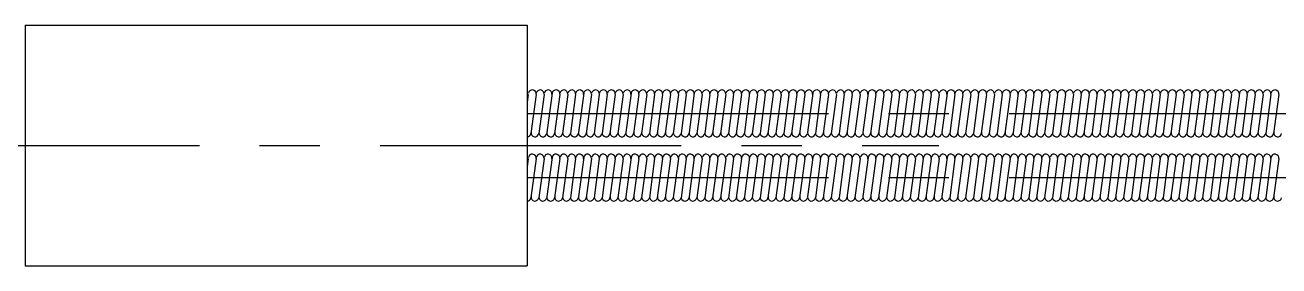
# Model space of a CAD drawing. Extents: x 54 to 349, y 204 to 268.
# Drawn here: x 156.2 to 218.7, y 252.5 to 264.5 of the extents above; entities that cross this region are included whole.
import ezdxf

# ---------------------------------------------------------------- set-up
doc = ezdxf.new("R2010")
doc.units = 0
doc.header["$LTSCALE"] = 12
doc.linetypes.add('CENTER', pattern=[2, 1.25, -0.25, 0.25, -0.25])
doc.layers.get('0').update_dxf_attribs({"linetype": 'CONTINUOUS'})
doc.layers.add('CENTER', color=1, linetype='CENTER')

msp = doc.modelspace()

# ---------------------------------------------------------------- linework, layer by layer
at = {"color": 7, "linetype": 'CONTINUOUS'}
for p, q in [((156.223, 264.542), (156.223, 252.542)), ((156.223, 264.542), (181.223, 264.542)), ((181.223, 264.542), (181.223, 252.542)), ((181.278, 261.091), (181.223, 260.677)), ((181.672, 261.091), (181.412, 259.141)), ((182.065, 261.091), (181.805, 259.141)), ((182.465, 261.143), (182.205, 259.193)), ((182.852, 261.091), (182.592, 259.141)), ((183.245, 261.091), (182.985, 259.141)), ((183.639, 261.091), (183.379, 259.141)), ((184.039, 261.143), (183.779, 259.193)), ((184.426, 261.091), (184.166, 259.141)), ((184.819, 261.091), (184.559, 259.141)), ((185.213, 261.091), (184.953, 259.141)), ((185.606, 261.091), (185.346, 259.141)), ((186, 261.091), (185.74, 259.141)), ((186.4, 261.143), (186.14, 259.193)), ((186.786, 261.091), (186.526, 259.141)), ((187.18, 261.091), (186.92, 259.141)), ((187.573, 261.091), (187.313, 259.141)), ((187.967, 261.091), (187.707, 259.141)), ((188.36, 261.091), (188.1, 259.141)), ((188.754, 261.091), (188.494, 259.141)), ((189.147, 261.091), (188.887, 259.141)), ((189.548, 261.143), (189.288, 259.193)), ((189.934, 261.091), (189.674, 259.141)), ((190.328, 261.091), (190.068, 259.141)), ((190.721, 261.091), (190.461, 259.141)), ((191.114, 261.091), (190.854, 259.141)), ((191.508, 261.091), (191.248, 259.141)), ((191.901, 261.091), (191.641, 259.141)), ((192.302, 261.143), (192.042, 259.193)), ((192.688, 261.091), (192.428, 259.141)), ((193.082, 261.091), (192.822, 259.141)), ((193.475, 261.091), (193.215, 259.141)), ((193.869, 261.091), (193.609, 259.141)), ((194.262, 261.091), (194.002, 259.141)), ((194.656, 261.091), (194.396, 259.141)), ((195.049, 261.091), (194.789, 259.141)), ((195.449, 261.143), (195.189, 259.193)), ((195.836, 261.091), (195.576, 259.141)), ((196.229, 261.091), (195.969, 259.141)), ((196.623, 261.091), (196.363, 259.141)), ((197.016, 261.091), (196.756, 259.141)), ((197.41, 261.091), (197.15, 259.141)), ((197.803, 261.091), (197.543, 259.141)), ((198.203, 261.143), (197.943, 259.193)), ((198.59, 261.091), (198.33, 259.141)), ((198.983, 261.091), (198.723, 259.141)), ((199.377, 261.091), (199.117, 259.141)), ((199.77, 261.091), (199.51, 259.141)), ((200.164, 261.091), (199.904, 259.141)), ((200.557, 261.091), (200.297, 259.141)), ((200.951, 261.091), (200.691, 259.141)), ((201.344, 261.091), (201.084, 259.141)), ((201.738, 261.091), (201.478, 259.141)), ((202.138, 261.143), (201.878, 259.193)), ((202.525, 261.091), (202.265, 259.141)), ((202.918, 261.091), (202.658, 259.141)), ((203.311, 261.091), (203.051, 259.141)), ((203.705, 261.091), (203.445, 259.141)), ((204.098, 261.091), (203.838, 259.141)), ((204.492, 261.091), (204.232, 259.141)), ((204.885, 261.091), (204.625, 259.141)), ((205.279, 261.091), (205.019, 259.141)), ((205.679, 261.143), (205.419, 259.193)), ((206.066, 261.091), (205.806, 259.141)), ((206.459, 261.091), (206.199, 259.141)), ((206.853, 261.091), (206.593, 259.141)), ((207.246, 261.091), (206.986, 259.141)), ((207.639, 261.091), (207.379, 259.141)), ((208.033, 261.091), (207.773, 259.141)), ((208.426, 261.091), (208.166, 259.141)), ((208.82, 261.091), (208.56, 259.141)), ((209.213, 261.091), (208.953, 259.141)), ((209.614, 261.143), (209.354, 259.193)), ((210, 261.091), (209.74, 259.141)), ((210.394, 261.091), (210.134, 259.141)), ((210.787, 261.091), (210.527, 259.141)), ((211.18, 261.091), (210.92, 259.141)), ((211.574, 261.091), (211.314, 259.141)), ((211.967, 261.091), (211.707, 259.141)), ((212.361, 261.091), (212.101, 259.141)), ((212.754, 261.091), (212.494, 259.141)), ((213.148, 261.091), (212.888, 259.141)), ((213.541, 261.091), (213.281, 259.141)), ((213.935, 261.091), (213.675, 259.141)), ((214.328, 261.091), (214.068, 259.141)), ((214.722, 261.091), (214.462, 259.141)), ((215.115, 261.091), (214.855, 259.141)), ((215.508, 261.091), (215.248, 259.141)), ((215.902, 261.091), (215.642, 259.141)), ((216.295, 261.091), (216.035, 259.141)), ((216.696, 261.143), (216.436, 259.193)), ((217.082, 261.091), (216.822, 259.141)), ((217.476, 261.091), (217.216, 259.141)), ((217.869, 261.091), (217.609, 259.141)), ((218.263, 261.091), (218.003, 259.141)), ((218.656, 261.091), (218.396, 259.141)), ((181.278, 257.891), (181.223, 257.477)), ((181.672, 257.891), (181.412, 255.941)), ((182.065, 257.891), (181.805, 255.941)), ((182.465, 257.943), (182.205, 255.993)), ((182.852, 257.891), (182.592, 255.941)), ((183.245, 257.891), (182.985, 255.941)), ((183.639, 257.891), (183.379, 255.941)), ((184.039, 257.943), (183.779, 255.993)), ((184.426, 257.891), (184.166, 255.941)), ((184.819, 257.891), (184.559, 255.941)), ((185.213, 257.891), (184.953, 255.941)), ((185.606, 257.891), (185.346, 255.941)), ((186, 257.891), (185.74, 255.941)), ((186.4, 257.943), (186.14, 255.993)), ((186.786, 257.891), (186.526, 255.941)), ((187.18, 257.891), (186.92, 255.941)), ((187.573, 257.891), (187.313, 255.941)), ((187.967, 257.891), (187.707, 255.941)), ((188.36, 257.891), (188.1, 255.941)), ((188.754, 257.891), (188.494, 255.941)), ((189.147, 257.891), (188.887, 255.941)), ((189.548, 257.943), (189.288, 255.993)), ((189.934, 257.891), (189.674, 255.941)), ((190.328, 257.891), (190.068, 255.941)), ((190.721, 257.891), (190.461, 255.941)), ((191.114, 257.891), (190.854, 255.941)), ((191.508, 257.891), (191.248, 255.941)), ((191.901, 257.891), (191.641, 255.941)), ((192.302, 257.943), (192.042, 255.993)), ((192.688, 257.891), (192.428, 255.941)), ((193.082, 257.891), (192.822, 255.941)), ((193.475, 257.891), (193.215, 255.941)), ((193.869, 257.891), (193.609, 255.941)), ((194.262, 257.891), (194.002, 255.941)), ((194.656, 257.891), (194.396, 255.941)), ((195.049, 257.891), (194.789, 255.941)), ((195.449, 257.943), (195.189, 255.993)), ((195.836, 257.891), (195.576, 255.941)), ((196.229, 257.891), (195.969, 255.941)), ((196.623, 257.891), (196.363, 255.941)), ((197.016, 257.891), (196.756, 255.941)), ((197.41, 257.891), (197.15, 255.941)), ((197.803, 257.891), (197.543, 255.941)), ((198.203, 257.943), (197.943, 255.993)), ((198.59, 257.891), (198.33, 255.941)), ((198.983, 257.891), (198.723, 255.941)), ((199.377, 257.891), (199.117, 255.941)), ((199.77, 257.891), (199.51, 255.941)), ((200.164, 257.891), (199.904, 255.941)), ((200.557, 257.891), (200.297, 255.941)), ((200.951, 257.891), (200.691, 255.941)), ((201.344, 257.891), (201.084, 255.941)), ((201.738, 257.891), (201.478, 255.941)), ((202.138, 257.943), (201.878, 255.993)), ((202.525, 257.891), (202.265, 255.941)), ((202.918, 257.891), (202.658, 255.941)), ((203.311, 257.891), (203.051, 255.941)), ((203.705, 257.891), (203.445, 255.941)), ((204.098, 257.891), (203.838, 255.941)), ((204.492, 257.891), (204.232, 255.941)), ((204.885, 257.891), (204.625, 255.941)), ((205.279, 257.891), (205.019, 255.941)), ((205.679, 257.943), (205.419, 255.993)), ((206.066, 257.891), (205.806, 255.941)), ((206.459, 257.891), (206.199, 255.941)), ((206.853, 257.891), (206.593, 255.941)), ((207.246, 257.891), (206.986, 255.941)), ((207.639, 257.891), (207.379, 255.941)), ((208.033, 257.891), (207.773, 255.941)), ((208.426, 257.891), (208.166, 255.941)), ((208.82, 257.891), (208.56, 255.941)), ((209.213, 257.891), (208.953, 255.941)), ((209.614, 257.943), (209.354, 255.993)), ((210, 257.891), (209.74, 255.941)), ((210.394, 257.891), (210.134, 255.941)), ((210.787, 257.891), (210.527, 255.941)), ((211.18, 257.891), (210.92, 255.941)), ((211.574, 257.891), (211.314, 255.941)), ((211.967, 257.891), (211.707, 255.941)), ((212.361, 257.891), (212.101, 255.941)), ((212.754, 257.891), (212.494, 255.941)), ((213.148, 257.891), (212.888, 255.941)), ((213.541, 257.891), (213.281, 255.941)), ((213.935, 257.891), (213.675, 255.941)), ((214.328, 257.891), (214.068, 255.941)), ((214.722, 257.891), (214.462, 255.941)), ((215.115, 257.891), (214.855, 255.941)), ((215.508, 257.891), (215.248, 255.941)), ((215.902, 257.891), (215.642, 255.941)), ((216.295, 257.891), (216.035, 255.941)), ((216.696, 257.943), (216.436, 255.993)), ((217.082, 257.891), (216.822, 255.941)), ((217.476, 257.891), (217.216, 255.941)), ((217.869, 257.891), (217.609, 255.941)), ((218.263, 257.891), (218.003, 255.941)), ((218.656, 257.891), (218.396, 255.941)), ((156.223, 252.542), (181.223, 252.542))]:
    msp.add_line(p, q, dxfattribs=at)
for centre, start, end in [((181.478, 261.117), 352.40536, 172.40536), ((181.872, 261.117), 352.40536, 172.40536), ((182.265, 261.117), 352.40536, 172.40536), ((182.659, 261.117), 352.40536, 172.40536), ((183.052, 261.117), 352.40536, 172.40536), ((183.446, 261.117), 352.40536, 172.40536), ((183.839, 261.117), 352.40536, 172.40536), ((184.232, 261.117), 352.40536, 172.40536), ((184.626, 261.117), 352.40536, 172.40536), ((185.019, 261.117), 352.40536, 172.40536), ((185.413, 261.117), 352.40536, 172.40536), ((185.806, 261.117), 352.40536, 172.40536), ((186.2, 261.117), 352.40536, 172.40536), ((186.593, 261.117), 352.40536, 172.40536), ((186.987, 261.117), 352.40536, 172.40536), ((187.38, 261.117), 352.40536, 172.40536), ((187.774, 261.117), 352.40536, 172.40536), ((188.167, 261.117), 352.40536, 172.40536), ((188.56, 261.117), 352.40536, 172.40536), ((188.954, 261.117), 352.40536, 172.40536), ((189.347, 261.117), 352.40536, 172.40536), ((189.741, 261.117), 352.40536, 172.40536), ((190.134, 261.117), 352.40536, 172.40536), ((190.528, 261.117), 352.40536, 172.40536), ((190.921, 261.117), 352.40536, 172.40536), ((191.315, 261.117), 352.40536, 172.40536), ((191.708, 261.117), 352.40536, 172.40536), ((192.102, 261.117), 352.40536, 172.40536), ((192.495, 261.117), 352.40536, 172.40536), ((192.888, 261.117), 352.40536, 172.40536), ((193.282, 261.117), 352.40536, 172.40536), ((193.675, 261.117), 352.40536, 172.40536), ((194.069, 261.117), 352.40536, 172.40536), ((194.462, 261.117), 352.40536, 172.40536), ((194.856, 261.117), 352.40536, 172.40536), ((195.249, 261.117), 352.40536, 172.40536), ((195.643, 261.117), 352.40536, 172.40536), ((196.036, 261.117), 352.40536, 172.40536), ((196.429, 261.117), 352.40536, 172.40536), ((196.823, 261.117), 352.40536, 172.40536), ((197.216, 261.117), 352.40536, 172.40536), ((197.61, 261.117), 352.40536, 172.40536), ((198.003, 261.117), 352.40536, 172.40536), ((198.397, 261.117), 352.40536, 172.40536), ((198.79, 261.117), 352.40536, 172.40536), ((199.184, 261.117), 352.40536, 172.40536), ((199.577, 261.117), 352.40536, 172.40536), ((199.971, 261.117), 352.40536, 172.40536), ((200.364, 261.117), 352.40536, 172.40536), ((200.757, 261.117), 352.40536, 172.40536), ((201.151, 261.117), 352.40536, 172.40536), ((201.544, 261.117), 352.40536, 172.40536), ((201.938, 261.117), 352.40536, 172.40536), ((202.331, 261.117), 352.40536, 172.40536), ((202.725, 261.117), 352.40536, 172.40536), ((203.118, 261.117), 352.40536, 172.40536), ((203.512, 261.117), 352.40536, 172.40536), ((203.905, 261.117), 352.40536, 172.40536), ((204.299, 261.117), 352.40536, 172.40536), ((204.692, 261.117), 352.40536, 172.40536), ((205.085, 261.117), 352.40536, 172.40536), ((205.479, 261.117), 352.40536, 172.40536), ((205.872, 261.117), 352.40536, 172.40536), ((206.266, 261.117), 352.40536, 172.40536), ((206.659, 261.117), 352.40536, 172.40536), ((207.053, 261.117), 352.40536, 172.40536), ((207.446, 261.117), 352.40536, 172.40536), ((207.84, 261.117), 352.40536, 172.40536), ((208.233, 261.117), 352.40536, 172.40536), ((208.626, 261.117), 352.40536, 172.40536), ((209.02, 261.117), 352.40536, 172.40536), ((209.413, 261.117), 352.40536, 172.40536), ((209.807, 261.117), 352.40536, 172.40536), ((210.2, 261.117), 352.40536, 172.40536), ((210.594, 261.117), 352.40536, 172.40536), ((210.987, 261.117), 352.40536, 172.40536), ((211.381, 261.117), 352.40536, 172.40536), ((211.774, 261.117), 352.40536, 172.40536), ((212.168, 261.117), 352.40536, 172.40536), ((212.561, 261.117), 352.40536, 172.40536), ((212.954, 261.117), 352.40536, 172.40536), ((213.348, 261.117), 352.40536, 172.40536), ((213.741, 261.117), 352.40536, 172.40536), ((214.135, 261.117), 352.40536, 172.40536), ((214.528, 261.117), 352.40536, 172.40536), ((214.922, 261.117), 352.40536, 172.40536), ((215.315, 261.117), 352.40536, 172.40536), ((215.709, 261.117), 352.40536, 172.40536), ((216.102, 261.117), 352.40536, 172.40536), ((216.496, 261.117), 352.40536, 172.40536), ((216.889, 261.117), 352.40536, 172.40536), ((217.282, 261.117), 352.40536, 172.40536), ((217.676, 261.117), 352.40536, 172.40536), ((218.069, 261.117), 352.40536, 172.40536), ((218.463, 261.117), 352.40536, 172.40536), ((181.218, 259.167), 271.36928, 352.40536), ((181.612, 259.167), 172.40536, 352.40536), ((182.005, 259.167), 172.40536, 352.40536), ((182.399, 259.167), 172.40536, 352.40536), ((182.792, 259.167), 172.40536, 352.40536), ((183.186, 259.167), 172.40536, 352.40536), ((183.579, 259.167), 172.40536, 352.40536), ((183.972, 259.167), 172.40536, 352.40536), ((184.366, 259.167), 172.40536, 352.40536), ((184.759, 259.167), 172.40536, 352.40536), ((185.153, 259.167), 172.40536, 352.40536), ((185.546, 259.167), 172.40536, 352.40536), ((185.94, 259.167), 172.40536, 352.40536), ((186.333, 259.167), 172.40536, 352.40536), ((186.727, 259.167), 172.40536, 352.40536), ((187.12, 259.167), 172.40536, 352.40536), ((187.514, 259.167), 172.40536, 352.40536), ((187.907, 259.167), 172.40536, 352.40536), ((188.3, 259.167), 172.40536, 352.40536), ((188.694, 259.167), 172.40536, 352.40536), ((189.087, 259.167), 172.40536, 352.40536), ((189.481, 259.167), 172.40536, 352.40536), ((189.874, 259.167), 172.40536, 352.40536), ((190.268, 259.167), 172.40536, 352.40536), ((190.661, 259.167), 172.40536, 352.40536), ((191.055, 259.167), 172.40536, 352.40536), ((191.448, 259.167), 172.40536, 352.40536), ((191.842, 259.167), 172.40536, 352.40536), ((192.235, 259.167), 172.40536, 352.40536), ((192.628, 259.167), 172.40536, 352.40536), ((193.022, 259.167), 172.40536, 352.40536), ((193.415, 259.167), 172.40536, 352.40536), ((193.809, 259.167), 172.40536, 352.40536), ((194.202, 259.167), 172.40536, 352.40536), ((194.596, 259.167), 172.40536, 352.40536), ((194.989, 259.167), 172.40536, 352.40536), ((195.383, 259.167), 172.40536, 352.40536), ((195.776, 259.167), 172.40536, 352.40536), ((196.169, 259.167), 172.40536, 352.40536), ((196.563, 259.167), 172.40536, 352.40536), ((196.956, 259.167), 172.40536, 352.40536), ((197.35, 259.167), 172.40536, 352.40536), ((197.743, 259.167), 172.40536, 352.40536), ((198.137, 259.167), 172.40536, 352.40536), ((198.53, 259.167), 172.40536, 352.40536), ((198.924, 259.167), 172.40536, 352.40536), ((199.317, 259.167), 172.40536, 352.40536), ((199.711, 259.167), 172.40536, 352.40536), ((200.104, 259.167), 172.40536, 352.40536), ((200.497, 259.167), 172.40536, 352.40536), ((200.891, 259.167), 172.40536, 352.40536), ((201.284, 259.167), 172.40536, 352.40536), ((201.678, 259.167), 172.40536, 352.40536), ((202.071, 259.167), 172.40536, 352.40536), ((202.465, 259.167), 172.40536, 352.40536), ((202.858, 259.167), 172.40536, 352.40536), ((203.252, 259.167), 172.40536, 352.40536), ((203.645, 259.167), 172.40536, 352.40536), ((204.039, 259.167), 172.40536, 352.40536), ((204.432, 259.167), 172.40536, 352.40536), ((204.825, 259.167), 172.40536, 352.40536), ((205.219, 259.167), 172.40536, 352.40536), ((205.612, 259.167), 172.40536, 352.40536), ((206.006, 259.167), 172.40536, 352.40536), ((206.399, 259.167), 172.40536, 352.40536), ((206.793, 259.167), 172.40536, 352.40536), ((207.186, 259.167), 172.40536, 352.40536), ((207.58, 259.167), 172.40536, 352.40536), ((207.973, 259.167), 172.40536, 352.40536), ((208.366, 259.167), 172.40536, 352.40536), ((208.76, 259.167), 172.40536, 352.40536), ((209.153, 259.167), 172.40536, 352.40536), ((209.547, 259.167), 172.40536, 352.40536), ((209.94, 259.167), 172.40536, 352.40536), ((210.334, 259.167), 172.40536, 352.40536), ((210.727, 259.167), 172.40536, 352.40536), ((211.121, 259.167), 172.40536, 352.40536), ((211.514, 259.167), 172.40536, 352.40536), ((211.908, 259.167), 172.40536, 352.40536), ((212.301, 259.167), 172.40536, 352.40536), ((212.694, 259.167), 172.40536, 352.40536), ((213.088, 259.167), 172.40536, 352.40536), ((213.481, 259.167), 172.40536, 352.40536), ((213.875, 259.167), 172.40536, 352.40536), ((214.268, 259.167), 172.40536, 352.40536), ((214.662, 259.167), 172.40536, 352.40536), ((215.055, 259.167), 172.40536, 352.40536), ((215.449, 259.167), 172.40536, 352.40536), ((215.842, 259.167), 172.40536, 352.40536), ((216.236, 259.167), 172.40536, 352.40536), ((216.629, 259.167), 172.40536, 352.40536), ((217.022, 259.167), 172.40536, 352.40536), ((217.416, 259.167), 172.40536, 352.40536), ((217.809, 259.167), 172.40536, 352.40536), ((218.203, 259.167), 172.40536, 352.40536), ((218.596, 259.167), 172.40536, 352.40536), ((181.478, 257.917), 352.40536, 172.40536), ((181.872, 257.917), 352.40536, 172.40536), ((182.265, 257.917), 352.40536, 172.40536), ((182.659, 257.917), 352.40536, 172.40536), ((183.052, 257.917), 352.40536, 172.40536), ((183.446, 257.917), 352.40536, 172.40536), ((183.839, 257.917), 352.40536, 172.40536), ((184.232, 257.917), 352.40536, 172.40536), ((184.626, 257.917), 352.40536, 172.40536), ((185.019, 257.917), 352.40536, 172.40536), ((185.413, 257.917), 352.40536, 172.40536), ((185.806, 257.917), 352.40536, 172.40536), ((186.2, 257.917), 352.40536, 172.40536), ((186.593, 257.917), 352.40536, 172.40536), ((186.987, 257.917), 352.40536, 172.40536), ((187.38, 257.917), 352.40536, 172.40536), ((187.774, 257.917), 352.40536, 172.40536), ((188.167, 257.917), 352.40536, 172.40536), ((188.56, 257.917), 352.40536, 172.40536), ((188.954, 257.917), 352.40536, 172.40536), ((189.347, 257.917), 352.40536, 172.40536), ((189.741, 257.917), 352.40536, 172.40536), ((190.134, 257.917), 352.40536, 172.40536), ((190.528, 257.917), 352.40536, 172.40536), ((190.921, 257.917), 352.40536, 172.40536), ((191.315, 257.917), 352.40536, 172.40536), ((191.708, 257.917), 352.40536, 172.40536), ((192.102, 257.917), 352.40536, 172.40536), ((192.495, 257.917), 352.40536, 172.40536), ((192.888, 257.917), 352.40536, 172.40536), ((193.282, 257.917), 352.40536, 172.40536), ((193.675, 257.917), 352.40536, 172.40536), ((194.069, 257.917), 352.40536, 172.40536), ((194.462, 257.917), 352.40536, 172.40536), ((194.856, 257.917), 352.40536, 172.40536), ((195.249, 257.917), 352.40536, 172.40536), ((195.643, 257.917), 352.40536, 172.40536), ((196.036, 257.917), 352.40536, 172.40536), ((196.429, 257.917), 352.40536, 172.40536), ((196.823, 257.917), 352.40536, 172.40536), ((197.216, 257.917), 352.40536, 172.40536), ((197.61, 257.917), 352.40536, 172.40536), ((198.003, 257.917), 352.40536, 172.40536), ((198.397, 257.917), 352.40536, 172.40536), ((198.79, 257.917), 352.40536, 172.40536), ((199.184, 257.917), 352.40536, 172.40536), ((199.577, 257.917), 352.40536, 172.40536), ((199.971, 257.917), 352.40536, 172.40536), ((200.364, 257.917), 352.40536, 172.40536), ((200.757, 257.917), 352.40536, 172.40536), ((201.151, 257.917), 352.40536, 172.40536), ((201.544, 257.917), 352.40536, 172.40536), ((201.938, 257.917), 352.40536, 172.40536), ((202.331, 257.917), 352.40536, 172.40536), ((202.725, 257.917), 352.40536, 172.40536), ((203.118, 257.917), 352.40536, 172.40536), ((203.512, 257.917), 352.40536, 172.40536), ((203.905, 257.917), 352.40536, 172.40536), ((204.299, 257.917), 352.40536, 172.40536), ((204.692, 257.917), 352.40536, 172.40536), ((205.085, 257.917), 352.40536, 172.40536), ((205.479, 257.917), 352.40536, 172.40536), ((205.872, 257.917), 352.40536, 172.40536), ((206.266, 257.917), 352.40536, 172.40536), ((206.659, 257.917), 352.40536, 172.40536), ((207.053, 257.917), 352.40536, 172.40536), ((207.446, 257.917), 352.40536, 172.40536), ((207.84, 257.917), 352.40536, 172.40536), ((208.233, 257.917), 352.40536, 172.40536), ((208.626, 257.917), 352.40536, 172.40536), ((209.02, 257.917), 352.40536, 172.40536), ((209.413, 257.917), 352.40536, 172.40536), ((209.807, 257.917), 352.40536, 172.40536), ((210.2, 257.917), 352.40536, 172.40536), ((210.594, 257.917), 352.40536, 172.40536), ((210.987, 257.917), 352.40536, 172.40536), ((211.381, 257.917), 352.40536, 172.40536), ((211.774, 257.917), 352.40536, 172.40536), ((212.168, 257.917), 352.40536, 172.40536), ((212.561, 257.917), 352.40536, 172.40536), ((212.954, 257.917), 352.40536, 172.40536), ((213.348, 257.917), 352.40536, 172.40536), ((213.741, 257.917), 352.40536, 172.40536), ((214.135, 257.917), 352.40536, 172.40536), ((214.528, 257.917), 352.40536, 172.40536), ((214.922, 257.917), 352.40536, 172.40536), ((215.315, 257.917), 352.40536, 172.40536), ((215.709, 257.917), 352.40536, 172.40536), ((216.102, 257.917), 352.40536, 172.40536), ((216.496, 257.917), 352.40536, 172.40536), ((216.889, 257.917), 352.40536, 172.40536), ((217.282, 257.917), 352.40536, 172.40536), ((217.676, 257.917), 352.40536, 172.40536), ((218.069, 257.917), 352.40536, 172.40536), ((218.463, 257.917), 352.40536, 172.40536), ((181.218, 255.967), 271.36928, 352.40536), ((181.612, 255.967), 172.40536, 352.40536), ((182.005, 255.967), 172.40536, 352.40536), ((182.399, 255.967), 172.40536, 352.40536), ((182.792, 255.967), 172.40536, 352.40536), ((183.186, 255.967), 172.40536, 352.40536), ((183.579, 255.967), 172.40536, 352.40536), ((183.972, 255.967), 172.40536, 352.40536), ((184.366, 255.967), 172.40536, 352.40536), ((184.759, 255.967), 172.40536, 352.40536), ((185.153, 255.967), 172.40536, 352.40536), ((185.546, 255.967), 172.40536, 352.40536), ((185.94, 255.967), 172.40536, 352.40536), ((186.333, 255.967), 172.40536, 352.40536), ((186.727, 255.967), 172.40536, 352.40536), ((187.12, 255.967), 172.40536, 352.40536), ((187.514, 255.967), 172.40536, 352.40536), ((187.907, 255.967), 172.40536, 352.40536), ((188.3, 255.967), 172.40536, 352.40536), ((188.694, 255.967), 172.40536, 352.40536), ((189.087, 255.967), 172.40536, 352.40536), ((189.481, 255.967), 172.40536, 352.40536), ((189.874, 255.967), 172.40536, 352.40536), ((190.268, 255.967), 172.40536, 352.40536), ((190.661, 255.967), 172.40536, 352.40536), ((191.055, 255.967), 172.40536, 352.40536), ((191.448, 255.967), 172.40536, 352.40536), ((191.842, 255.967), 172.40536, 352.40536), ((192.235, 255.967), 172.40536, 352.40536), ((192.628, 255.967), 172.40536, 352.40536), ((193.022, 255.967), 172.40536, 352.40536), ((193.415, 255.967), 172.40536, 352.40536), ((193.809, 255.967), 172.40536, 352.40536), ((194.202, 255.967), 172.40536, 352.40536), ((194.596, 255.967), 172.40536, 352.40536), ((194.989, 255.967), 172.40536, 352.40536), ((195.383, 255.967), 172.40536, 352.40536), ((195.776, 255.967), 172.40536, 352.40536), ((196.169, 255.967), 172.40536, 352.40536), ((196.563, 255.967), 172.40536, 352.40536), ((196.956, 255.967), 172.40536, 352.40536), ((197.35, 255.967), 172.40536, 352.40536), ((197.743, 255.967), 172.40536, 352.40536), ((198.137, 255.967), 172.40536, 352.40536), ((198.53, 255.967), 172.40536, 352.40536), ((198.924, 255.967), 172.40536, 352.40536), ((199.317, 255.967), 172.40536, 352.40536), ((199.711, 255.967), 172.40536, 352.40536), ((200.104, 255.967), 172.40536, 352.40536), ((200.497, 255.967), 172.40536, 352.40536), ((200.891, 255.967), 172.40536, 352.40536), ((201.284, 255.967), 172.40536, 352.40536), ((201.678, 255.967), 172.40536, 352.40536), ((202.071, 255.967), 172.40536, 352.40536), ((202.465, 255.967), 172.40536, 352.40536), ((202.858, 255.967), 172.40536, 352.40536), ((203.252, 255.967), 172.40536, 352.40536), ((203.645, 255.967), 172.40536, 352.40536), ((204.039, 255.967), 172.40536, 352.40536), ((204.432, 255.967), 172.40536, 352.40536), ((204.825, 255.967), 172.40536, 352.40536), ((205.219, 255.967), 172.40536, 352.40536), ((205.612, 255.967), 172.40536, 352.40536), ((206.006, 255.967), 172.40536, 352.40536), ((206.399, 255.967), 172.40536, 352.40536), ((206.793, 255.967), 172.40536, 352.40536), ((207.186, 255.967), 172.40536, 352.40536), ((207.58, 255.967), 172.40536, 352.40536), ((207.973, 255.967), 172.40536, 352.40536), ((208.366, 255.967), 172.40536, 352.40536), ((208.76, 255.967), 172.40536, 352.40536), ((209.153, 255.967), 172.40536, 352.40536), ((209.547, 255.967), 172.40536, 352.40536), ((209.94, 255.967), 172.40536, 352.40536), ((210.334, 255.967), 172.40536, 352.40536), ((210.727, 255.967), 172.40536, 352.40536), ((211.121, 255.967), 172.40536, 352.40536), ((211.514, 255.967), 172.40536, 352.40536), ((211.908, 255.967), 172.40536, 352.40536), ((212.301, 255.967), 172.40536, 352.40536), ((212.694, 255.967), 172.40536, 352.40536), ((213.088, 255.967), 172.40536, 352.40536), ((213.481, 255.967), 172.40536, 352.40536), ((213.875, 255.967), 172.40536, 352.40536), ((214.268, 255.967), 172.40536, 352.40536), ((214.662, 255.967), 172.40536, 352.40536), ((215.055, 255.967), 172.40536, 352.40536), ((215.449, 255.967), 172.40536, 352.40536), ((215.842, 255.967), 172.40536, 352.40536), ((216.236, 255.967), 172.40536, 352.40536), ((216.629, 255.967), 172.40536, 352.40536), ((217.022, 255.967), 172.40536, 352.40536), ((217.416, 255.967), 172.40536, 352.40536), ((217.809, 255.967), 172.40536, 352.40536), ((218.203, 255.967), 172.40536, 352.40536), ((218.596, 255.967), 172.40536, 352.40536)]:
    msp.add_arc(centre, 0.195, start, end, dxfattribs=at)
at = {"layer": 'CENTER', "color": 1}
for p, q in [((181.223, 260.142), (349.338, 260.142)), ((53.902, 258.542), (201.723, 258.542)), ((181.223, 256.942), (349.338, 256.942))]:
    msp.add_line(p, q, dxfattribs=at)

doc.saveas('drawing.dxf')
